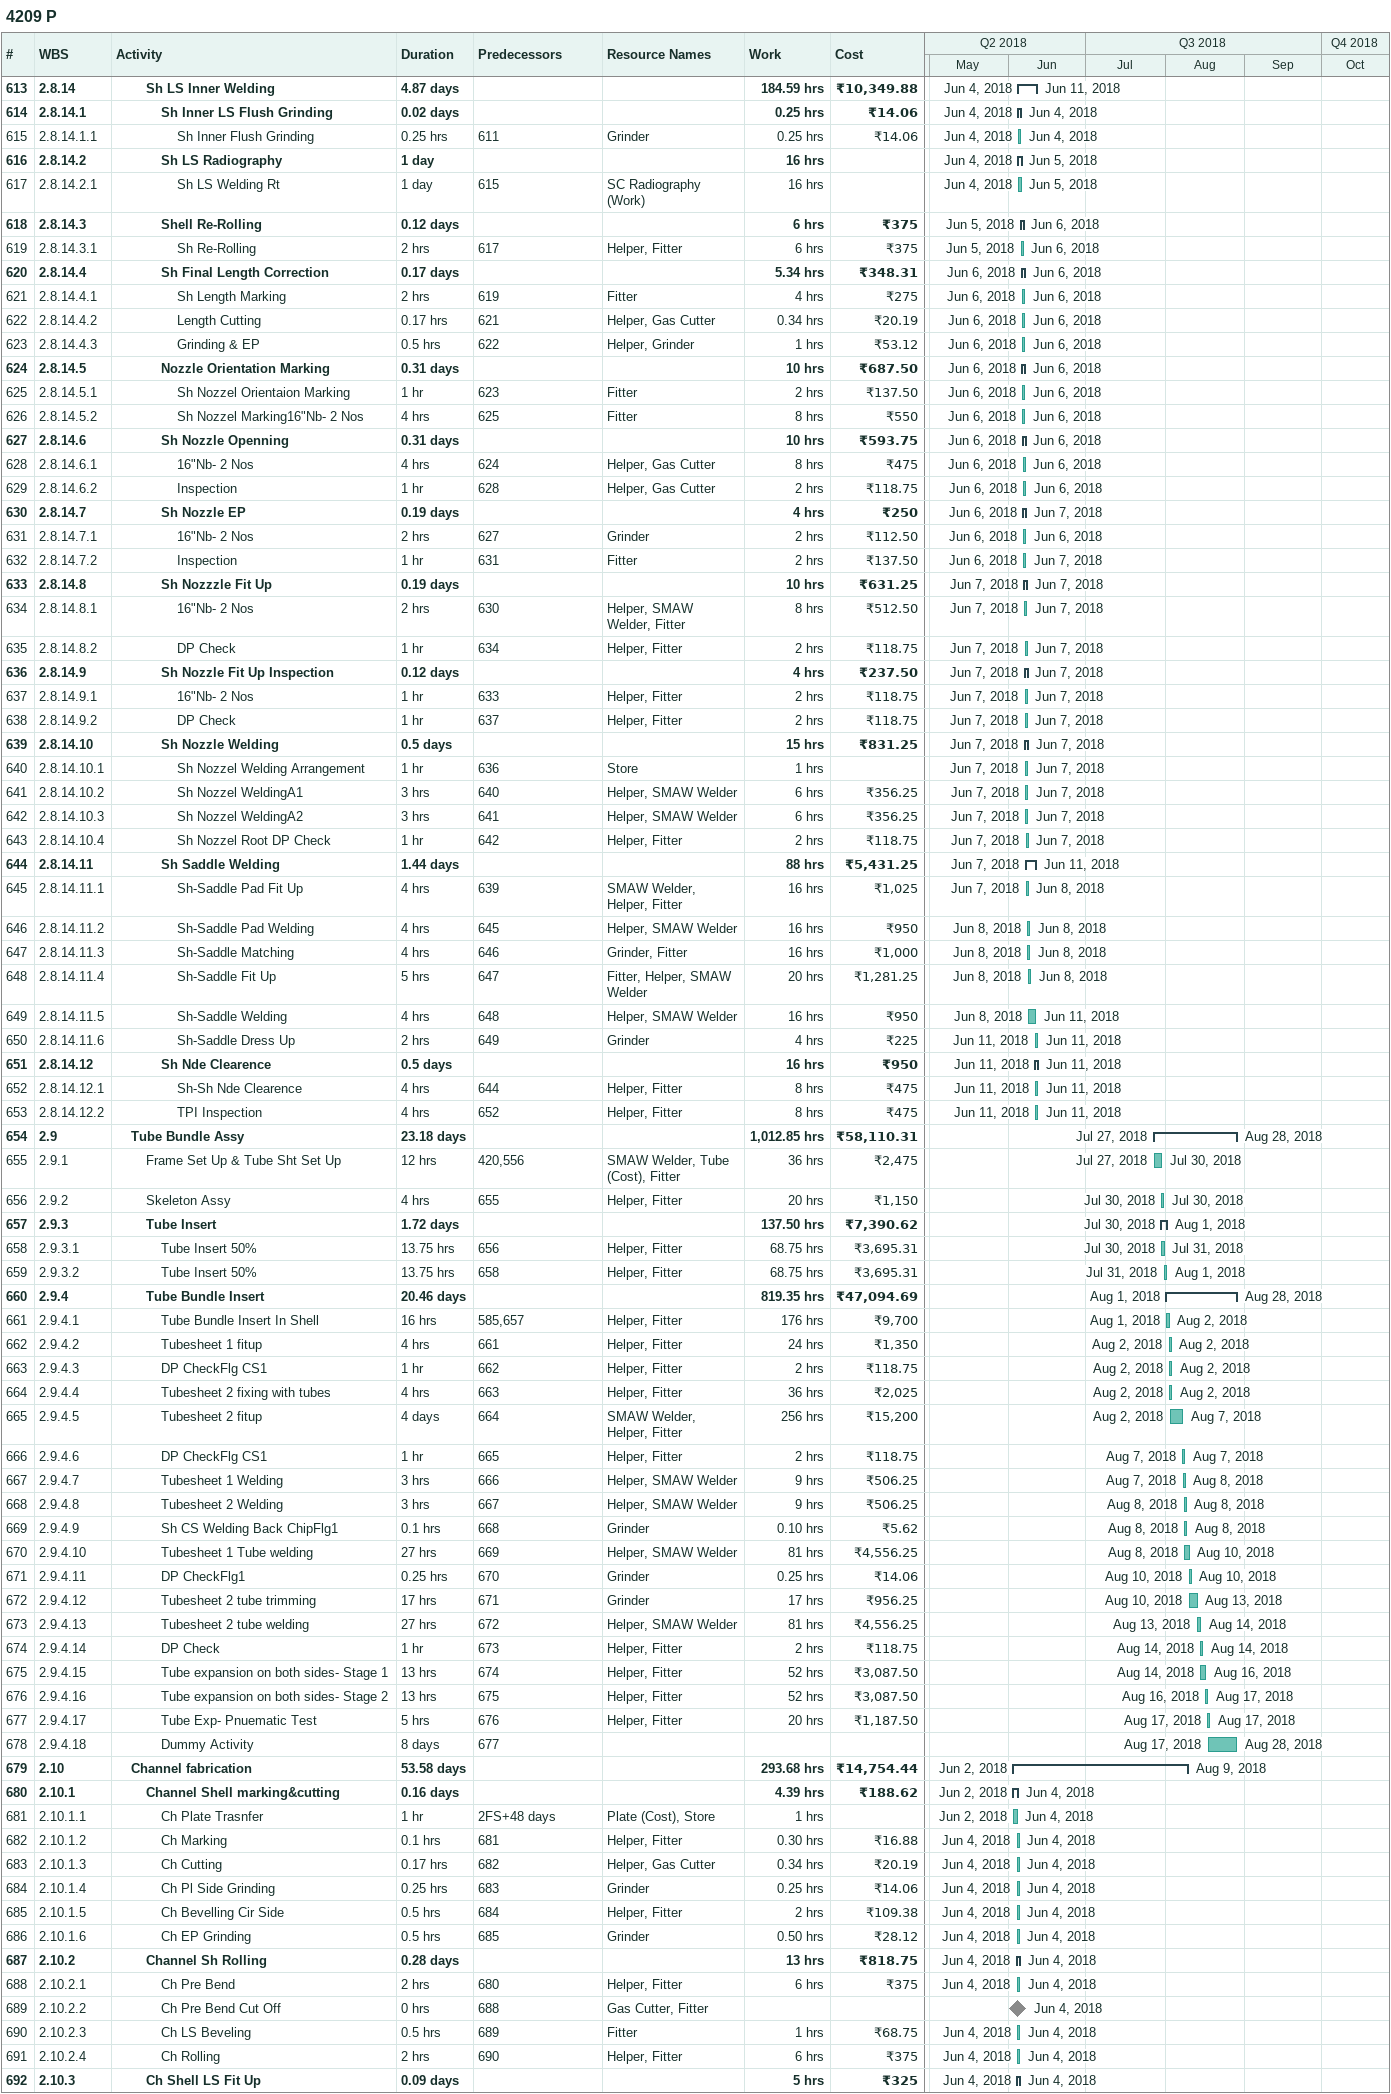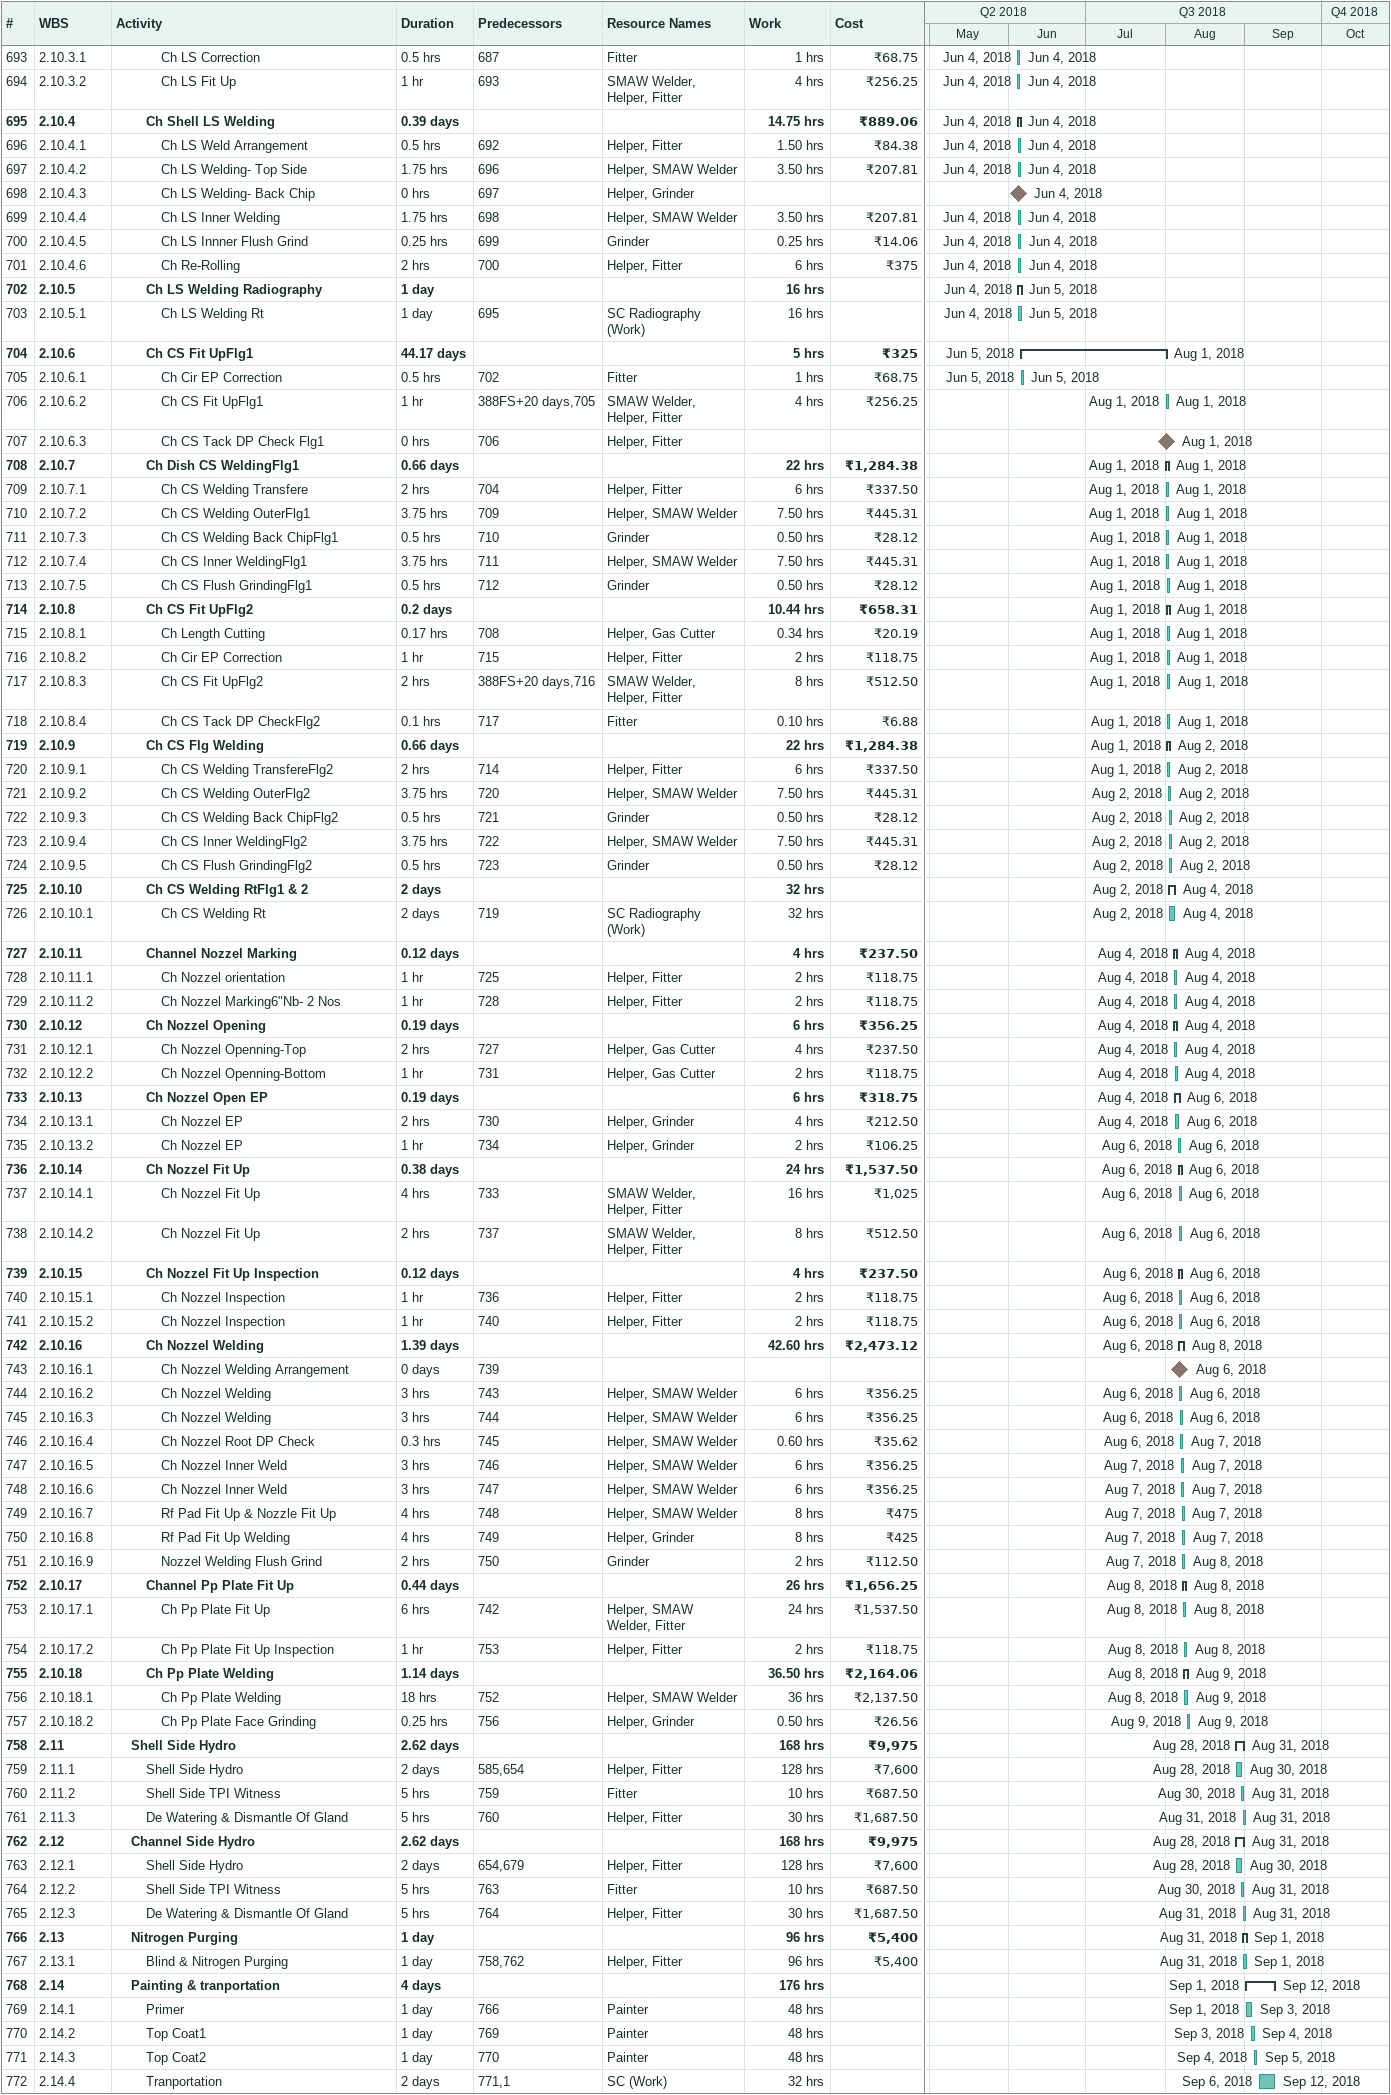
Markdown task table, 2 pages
4209 P

| ID | WBS | Task | Duration | Start | Finish | Predecessors | Resources | Work (h) | Cost (₹) |
|---|---|---|---|---|---|---|---|---|---|
| 613 | 2.8.14 | **Sh LS Inner Welding** | 4.87d | 2018-06-04 | 2018-06-11 |  |  | 184.59 | 10349.88 |
| 614 | 2.8.14.1 | **Sh Inner LS Flush Grinding** | 0.02d | 2018-06-04 | 2018-06-04 |  |  | 0.25 | 14.06 |
| 615 | 2.8.14.1.1 | Sh Inner Flush Grinding | 0.25h | 2018-06-04 | 2018-06-04 | 611 | Grinder | 0.25 | 14.06 |
| 616 | 2.8.14.2 | **Sh LS Radiography** | 1d | 2018-06-04 | 2018-06-05 |  |  | 16 |  |
| 617 | 2.8.14.2.1 | Sh LS Welding Rt | 1d | 2018-06-04 | 2018-06-05 | 615 | SC Radiography (Work) | 16 |  |
| 618 | 2.8.14.3 | **Shell Re-Rolling** | 0.12d | 2018-06-05 | 2018-06-06 |  |  | 6 | 375 |
| 619 | 2.8.14.3.1 | Sh Re-Rolling | 2h | 2018-06-05 | 2018-06-06 | 617 | Helper, Fitter | 6 | 375 |
| 620 | 2.8.14.4 | **Sh Final Length Correction** | 0.17d | 2018-06-06 | 2018-06-06 |  |  | 5.34 | 348.31 |
| 621 | 2.8.14.4.1 | Sh Length Marking | 2h | 2018-06-06 | 2018-06-06 | 619 | Fitter | 4 | 275 |
| 622 | 2.8.14.4.2 | Length Cutting | 0.17h | 2018-06-06 | 2018-06-06 | 621 | Helper, Gas Cutter | 0.34 | 20.19 |
| 623 | 2.8.14.4.3 | Grinding & EP | 0.5h | 2018-06-06 | 2018-06-06 | 622 | Helper, Grinder | 1 | 53.12 |
| 624 | 2.8.14.5 | **Nozzle Orientation Marking** | 0.31d | 2018-06-06 | 2018-06-06 |  |  | 10 | 687.50 |
| 625 | 2.8.14.5.1 | Sh Nozzel Orientaion Marking | 1h | 2018-06-06 | 2018-06-06 | 623 | Fitter | 2 | 137.50 |
| 626 | 2.8.14.5.2 | Sh Nozzel Marking16"Nb- 2 Nos | 4h | 2018-06-06 | 2018-06-06 | 625 | Fitter | 8 | 550 |
| 627 | 2.8.14.6 | **Sh Nozzle Openning** | 0.31d | 2018-06-06 | 2018-06-06 |  |  | 10 | 593.75 |
| 628 | 2.8.14.6.1 | 16"Nb- 2 Nos | 4h | 2018-06-06 | 2018-06-06 | 624 | Helper, Gas Cutter | 8 | 475 |
| 629 | 2.8.14.6.2 | Inspection | 1h | 2018-06-06 | 2018-06-06 | 628 | Helper, Gas Cutter | 2 | 118.75 |
| 630 | 2.8.14.7 | **Sh Nozzle EP** | 0.19d | 2018-06-06 | 2018-06-07 |  |  | 4 | 250 |
| 631 | 2.8.14.7.1 | 16"Nb- 2 Nos | 2h | 2018-06-06 | 2018-06-06 | 627 | Grinder | 2 | 112.50 |
| 632 | 2.8.14.7.2 | Inspection | 1h | 2018-06-06 | 2018-06-07 | 631 | Fitter | 2 | 137.50 |
| 633 | 2.8.14.8 | **Sh Nozzzle Fit Up** | 0.19d | 2018-06-07 | 2018-06-07 |  |  | 10 | 631.25 |
| 634 | 2.8.14.8.1 | 16"Nb- 2 Nos | 2h | 2018-06-07 | 2018-06-07 | 630 | Helper, SMAW Welder, Fitter | 8 | 512.50 |
| 635 | 2.8.14.8.2 | DP Check | 1h | 2018-06-07 | 2018-06-07 | 634 | Helper, Fitter | 2 | 118.75 |
| 636 | 2.8.14.9 | **Sh Nozzle Fit Up Inspection** | 0.12d | 2018-06-07 | 2018-06-07 |  |  | 4 | 237.50 |
| 637 | 2.8.14.9.1 | 16"Nb- 2 Nos | 1h | 2018-06-07 | 2018-06-07 | 633 | Helper, Fitter | 2 | 118.75 |
| 638 | 2.8.14.9.2 | DP Check | 1h | 2018-06-07 | 2018-06-07 | 637 | Helper, Fitter | 2 | 118.75 |
| 639 | 2.8.14.10 | **Sh Nozzle Welding** | 0.5d | 2018-06-07 | 2018-06-07 |  |  | 15 | 831.25 |
| 640 | 2.8.14.10.1 | Sh Nozzel Welding Arrangement | 1h | 2018-06-07 | 2018-06-07 | 636 | Store | 1 |  |
| 641 | 2.8.14.10.2 | Sh Nozzel WeldingA1 | 3h | 2018-06-07 | 2018-06-07 | 640 | Helper, SMAW Welder | 6 | 356.25 |
| 642 | 2.8.14.10.3 | Sh Nozzel WeldingA2 | 3h | 2018-06-07 | 2018-06-07 | 641 | Helper, SMAW Welder | 6 | 356.25 |
| 643 | 2.8.14.10.4 | Sh Nozzel Root DP Check | 1h | 2018-06-07 | 2018-06-07 | 642 | Helper, Fitter | 2 | 118.75 |
| 644 | 2.8.14.11 | **Sh Saddle Welding** | 1.44d | 2018-06-07 | 2018-06-11 |  |  | 88 | 5431.25 |
| 645 | 2.8.14.11.1 | Sh-Saddle Pad Fit Up | 4h | 2018-06-07 | 2018-06-08 | 639 | SMAW Welder, Helper, Fitter | 16 | 1025 |
| 646 | 2.8.14.11.2 | Sh-Saddle Pad Welding | 4h | 2018-06-08 | 2018-06-08 | 645 | Helper, SMAW Welder | 16 | 950 |
| 647 | 2.8.14.11.3 | Sh-Saddle Matching | 4h | 2018-06-08 | 2018-06-08 | 646 | Grinder, Fitter | 16 | 1000 |
| 648 | 2.8.14.11.4 | Sh-Saddle Fit Up | 5h | 2018-06-08 | 2018-06-08 | 647 | Fitter, Helper, SMAW Welder | 20 | 1281.25 |
| 649 | 2.8.14.11.5 | Sh-Saddle Welding | 4h | 2018-06-08 | 2018-06-11 | 648 | Helper, SMAW Welder | 16 | 950 |
| 650 | 2.8.14.11.6 | Sh-Saddle Dress Up | 2h | 2018-06-11 | 2018-06-11 | 649 | Grinder | 4 | 225 |
| 651 | 2.8.14.12 | **Sh Nde Clearence** | 0.5d | 2018-06-11 | 2018-06-11 |  |  | 16 | 950 |
| 652 | 2.8.14.12.1 | Sh-Sh Nde Clearence | 4h | 2018-06-11 | 2018-06-11 | 644 | Helper, Fitter | 8 | 475 |
| 653 | 2.8.14.12.2 | TPI Inspection | 4h | 2018-06-11 | 2018-06-11 | 652 | Helper, Fitter | 8 | 475 |
| 654 | 2.9 | **Tube Bundle Assy** | 23.18d | 2018-07-27 | 2018-08-28 |  |  | 1012.85 | 58110.31 |
| 655 | 2.9.1 | Frame Set Up & Tube Sht Set Up | 12h | 2018-07-27 | 2018-07-30 | 420, 556 | SMAW Welder, Tube (Cost), Fitter | 36 | 2475 |
| 656 | 2.9.2 | Skeleton Assy | 4h | 2018-07-30 | 2018-07-30 | 655 | Helper, Fitter | 20 | 1150 |
| 657 | 2.9.3 | **Tube Insert** | 1.72d | 2018-07-30 | 2018-08-01 |  |  | 137.50 | 7390.62 |
| 658 | 2.9.3.1 | Tube Insert 50% | 13.75h | 2018-07-30 | 2018-07-31 | 656 | Helper, Fitter | 68.75 | 3695.31 |
| 659 | 2.9.3.2 | Tube Insert 50% | 13.75h | 2018-07-31 | 2018-08-01 | 658 | Helper, Fitter | 68.75 | 3695.31 |
| 660 | 2.9.4 | **Tube Bundle Insert** | 20.46d | 2018-08-01 | 2018-08-28 |  |  | 819.35 | 47094.69 |
| 661 | 2.9.4.1 | Tube Bundle Insert In Shell | 16h | 2018-08-01 | 2018-08-02 | 585, 657 | Helper, Fitter | 176 | 9700 |
| 662 | 2.9.4.2 | Tubesheet 1 fitup | 4h | 2018-08-02 | 2018-08-02 | 661 | Helper, Fitter | 24 | 1350 |
| 663 | 2.9.4.3 | DP CheckFlg CS1 | 1h | 2018-08-02 | 2018-08-02 | 662 | Helper, Fitter | 2 | 118.75 |
| 664 | 2.9.4.4 | Tubesheet 2 fixing with tubes | 4h | 2018-08-02 | 2018-08-02 | 663 | Helper, Fitter | 36 | 2025 |
| 665 | 2.9.4.5 | Tubesheet 2 fitup | 4d | 2018-08-02 | 2018-08-07 | 664 | SMAW Welder, Helper, Fitter | 256 | 15200 |
| 666 | 2.9.4.6 | DP CheckFlg CS1 | 1h | 2018-08-07 | 2018-08-07 | 665 | Helper, Fitter | 2 | 118.75 |
| 667 | 2.9.4.7 | Tubesheet 1 Welding | 3h | 2018-08-07 | 2018-08-08 | 666 | Helper, SMAW Welder | 9 | 506.25 |
| 668 | 2.9.4.8 | Tubesheet 2 Welding | 3h | 2018-08-08 | 2018-08-08 | 667 | Helper, SMAW Welder | 9 | 506.25 |
| 669 | 2.9.4.9 | Sh CS Welding Back ChipFlg1 | 0.1h | 2018-08-08 | 2018-08-08 | 668 | Grinder | 0.10 | 5.62 |
| 670 | 2.9.4.10 | Tubesheet 1 Tube welding | 27h | 2018-08-08 | 2018-08-10 | 669 | Helper, SMAW Welder | 81 | 4556.25 |
| 671 | 2.9.4.11 | DP CheckFlg1 | 0.25h | 2018-08-10 | 2018-08-10 | 670 | Grinder | 0.25 | 14.06 |
| 672 | 2.9.4.12 | Tubesheet 2 tube trimming | 17h | 2018-08-10 | 2018-08-13 | 671 | Grinder | 17 | 956.25 |
| 673 | 2.9.4.13 | Tubesheet 2 tube welding | 27h | 2018-08-13 | 2018-08-14 | 672 | Helper, SMAW Welder | 81 | 4556.25 |
| 674 | 2.9.4.14 | DP Check | 1h | 2018-08-14 | 2018-08-14 | 673 | Helper, Fitter | 2 | 118.75 |
| 675 | 2.9.4.15 | Tube expansion on both sides- Stage 1 | 13h | 2018-08-14 | 2018-08-16 | 674 | Helper, Fitter | 52 | 3087.50 |
| 676 | 2.9.4.16 | Tube expansion on both sides- Stage 2 | 13h | 2018-08-16 | 2018-08-17 | 675 | Helper, Fitter | 52 | 3087.50 |
| 677 | 2.9.4.17 | Tube Exp- Pnuematic Test | 5h | 2018-08-17 | 2018-08-17 | 676 | Helper, Fitter | 20 | 1187.50 |
| 678 | 2.9.4.18 | Dummy Activity | 8d | 2018-08-17 | 2018-08-28 | 677 |  |  |  |
| 679 | 2.10 | **Channel fabrication** | 53.58d | 2018-06-02 | 2018-08-09 |  |  | 293.68 | 14754.44 |
| 680 | 2.10.1 | **Channel Shell marking&cutting** | 0.16d | 2018-06-02 | 2018-06-04 |  |  | 4.39 | 188.62 |
| 681 | 2.10.1.1 | Ch Plate Trasnfer | 1h | 2018-06-02 | 2018-06-04 | 2FS+48d | Plate (Cost), Store | 1 |  |
| 682 | 2.10.1.2 | Ch Marking | 0.1h | 2018-06-04 | 2018-06-04 | 681 | Helper, Fitter | 0.30 | 16.88 |
| 683 | 2.10.1.3 | Ch Cutting | 0.17h | 2018-06-04 | 2018-06-04 | 682 | Helper, Gas Cutter | 0.34 | 20.19 |
| 684 | 2.10.1.4 | Ch Pl Side Grinding | 0.25h | 2018-06-04 | 2018-06-04 | 683 | Grinder | 0.25 | 14.06 |
| 685 | 2.10.1.5 | Ch Bevelling Cir Side | 0.5h | 2018-06-04 | 2018-06-04 | 684 | Helper, Fitter | 2 | 109.38 |
| 686 | 2.10.1.6 | Ch EP Grinding | 0.5h | 2018-06-04 | 2018-06-04 | 685 | Grinder | 0.50 | 28.12 |
| 687 | 2.10.2 | **Channel Sh Rolling** | 0.28d | 2018-06-04 | 2018-06-04 |  |  | 13 | 818.75 |
| 688 | 2.10.2.1 | Ch Pre Bend | 2h | 2018-06-04 | 2018-06-04 | 680 | Helper, Fitter | 6 | 375 |
| 689 | 2.10.2.2 | Ch Pre Bend Cut Off | 0h | 2018-06-04 | 2018-06-04 | 688 | Gas Cutter, Fitter |  |  |
| 690 | 2.10.2.3 | Ch LS Beveling | 0.5h | 2018-06-04 | 2018-06-04 | 689 | Fitter | 1 | 68.75 |
| 691 | 2.10.2.4 | Ch Rolling | 2h | 2018-06-04 | 2018-06-04 | 690 | Helper, Fitter | 6 | 375 |
| 692 | 2.10.3 | **Ch Shell LS Fit Up** | 0.09d | 2018-06-04 | 2018-06-04 |  |  | 5 | 325 |
| 693 | 2.10.3.1 | Ch LS Correction | 0.5h | 2018-06-04 | 2018-06-04 | 687 | Fitter | 1 | 68.75 |
| 694 | 2.10.3.2 | Ch LS Fit Up | 1h | 2018-06-04 | 2018-06-04 | 693 | SMAW Welder, Helper, Fitter | 4 | 256.25 |
| 695 | 2.10.4 | **Ch Shell LS Welding** | 0.39d | 2018-06-04 | 2018-06-04 |  |  | 14.75 | 889.06 |
| 696 | 2.10.4.1 | Ch LS Weld Arrangement | 0.5h | 2018-06-04 | 2018-06-04 | 692 | Helper, Fitter | 1.50 | 84.38 |
| 697 | 2.10.4.2 | Ch LS Welding- Top Side | 1.75h | 2018-06-04 | 2018-06-04 | 696 | Helper, SMAW Welder | 3.50 | 207.81 |
| 698 | 2.10.4.3 | Ch LS Welding- Back Chip | 0h | 2018-06-04 | 2018-06-04 | 697 | Helper, Grinder |  |  |
| 699 | 2.10.4.4 | Ch LS Inner Welding | 1.75h | 2018-06-04 | 2018-06-04 | 698 | Helper, SMAW Welder | 3.50 | 207.81 |
| 700 | 2.10.4.5 | Ch LS Innner Flush Grind | 0.25h | 2018-06-04 | 2018-06-04 | 699 | Grinder | 0.25 | 14.06 |
| 701 | 2.10.4.6 | Ch Re-Rolling | 2h | 2018-06-04 | 2018-06-04 | 700 | Helper, Fitter | 6 | 375 |
| 702 | 2.10.5 | **Ch LS Welding Radiography** | 1d | 2018-06-04 | 2018-06-05 |  |  | 16 |  |
| 703 | 2.10.5.1 | Ch LS Welding Rt | 1d | 2018-06-04 | 2018-06-05 | 695 | SC Radiography (Work) | 16 |  |
| 704 | 2.10.6 | **Ch CS Fit UpFlg1** | 44.17d | 2018-06-05 | 2018-08-01 |  |  | 5 | 325 |
| 705 | 2.10.6.1 | Ch Cir EP Correction | 0.5h | 2018-06-05 | 2018-06-05 | 702 | Fitter | 1 | 68.75 |
| 706 | 2.10.6.2 | Ch CS Fit UpFlg1 | 1h | 2018-08-01 | 2018-08-01 | 388FS+20d, 705 | SMAW Welder, Helper, Fitter | 4 | 256.25 |
| 707 | 2.10.6.3 | Ch CS Tack DP Check Flg1 | 0h | 2018-08-01 | 2018-08-01 | 706 | Helper, Fitter |  |  |
| 708 | 2.10.7 | **Ch Dish CS WeldingFlg1** | 0.66d | 2018-08-01 | 2018-08-01 |  |  | 22 | 1284.38 |
| 709 | 2.10.7.1 | Ch CS Welding Transfere | 2h | 2018-08-01 | 2018-08-01 | 704 | Helper, Fitter | 6 | 337.50 |
| 710 | 2.10.7.2 | Ch CS Welding OuterFlg1 | 3.75h | 2018-08-01 | 2018-08-01 | 709 | Helper, SMAW Welder | 7.50 | 445.31 |
| 711 | 2.10.7.3 | Ch CS Welding Back ChipFlg1 | 0.5h | 2018-08-01 | 2018-08-01 | 710 | Grinder | 0.50 | 28.12 |
| 712 | 2.10.7.4 | Ch CS Inner WeldingFlg1 | 3.75h | 2018-08-01 | 2018-08-01 | 711 | Helper, SMAW Welder | 7.50 | 445.31 |
| 713 | 2.10.7.5 | Ch CS Flush GrindingFlg1 | 0.5h | 2018-08-01 | 2018-08-01 | 712 | Grinder | 0.50 | 28.12 |
| 714 | 2.10.8 | **Ch CS Fit UpFlg2** | 0.2d | 2018-08-01 | 2018-08-01 |  |  | 10.44 | 658.31 |
| 715 | 2.10.8.1 | Ch Length Cutting | 0.17h | 2018-08-01 | 2018-08-01 | 708 | Helper, Gas Cutter | 0.34 | 20.19 |
| 716 | 2.10.8.2 | Ch Cir EP Correction | 1h | 2018-08-01 | 2018-08-01 | 715 | Helper, Fitter | 2 | 118.75 |
| 717 | 2.10.8.3 | Ch CS Fit UpFlg2 | 2h | 2018-08-01 | 2018-08-01 | 388FS+20d, 716 | SMAW Welder, Helper, Fitter | 8 | 512.50 |
| 718 | 2.10.8.4 | Ch CS Tack DP CheckFlg2 | 0.1h | 2018-08-01 | 2018-08-01 | 717 | Fitter | 0.10 | 6.88 |
| 719 | 2.10.9 | **Ch CS Flg Welding** | 0.66d | 2018-08-01 | 2018-08-02 |  |  | 22 | 1284.38 |
| 720 | 2.10.9.1 | Ch CS Welding TransfereFlg2 | 2h | 2018-08-01 | 2018-08-02 | 714 | Helper, Fitter | 6 | 337.50 |
| 721 | 2.10.9.2 | Ch CS Welding OuterFlg2 | 3.75h | 2018-08-02 | 2018-08-02 | 720 | Helper, SMAW Welder | 7.50 | 445.31 |
| 722 | 2.10.9.3 | Ch CS Welding Back ChipFlg2 | 0.5h | 2018-08-02 | 2018-08-02 | 721 | Grinder | 0.50 | 28.12 |
| 723 | 2.10.9.4 | Ch CS Inner WeldingFlg2 | 3.75h | 2018-08-02 | 2018-08-02 | 722 | Helper, SMAW Welder | 7.50 | 445.31 |
| 724 | 2.10.9.5 | Ch CS Flush GrindingFlg2 | 0.5h | 2018-08-02 | 2018-08-02 | 723 | Grinder | 0.50 | 28.12 |
| 725 | 2.10.10 | **Ch CS Welding RtFlg1 & 2** | 2d | 2018-08-02 | 2018-08-04 |  |  | 32 |  |
| 726 | 2.10.10.1 | Ch CS Welding Rt | 2d | 2018-08-02 | 2018-08-04 | 719 | SC Radiography (Work) | 32 |  |
| 727 | 2.10.11 | **Channel Nozzel Marking** | 0.12d | 2018-08-04 | 2018-08-04 |  |  | 4 | 237.50 |
| 728 | 2.10.11.1 | Ch Nozzel orientation | 1h | 2018-08-04 | 2018-08-04 | 725 | Helper, Fitter | 2 | 118.75 |
| 729 | 2.10.11.2 | Ch Nozzel Marking6"Nb- 2 Nos | 1h | 2018-08-04 | 2018-08-04 | 728 | Helper, Fitter | 2 | 118.75 |
| 730 | 2.10.12 | **Ch Nozzel Opening** | 0.19d | 2018-08-04 | 2018-08-04 |  |  | 6 | 356.25 |
| 731 | 2.10.12.1 | Ch Nozzel Openning-Top | 2h | 2018-08-04 | 2018-08-04 | 727 | Helper, Gas Cutter | 4 | 237.50 |
| 732 | 2.10.12.2 | Ch Nozzel Openning-Bottom | 1h | 2018-08-04 | 2018-08-04 | 731 | Helper, Gas Cutter | 2 | 118.75 |
| 733 | 2.10.13 | **Ch Nozzel Open EP** | 0.19d | 2018-08-04 | 2018-08-06 |  |  | 6 | 318.75 |
| 734 | 2.10.13.1 | Ch Nozzel EP | 2h | 2018-08-04 | 2018-08-06 | 730 | Helper, Grinder | 4 | 212.50 |
| 735 | 2.10.13.2 | Ch Nozzel EP | 1h | 2018-08-06 | 2018-08-06 | 734 | Helper, Grinder | 2 | 106.25 |
| 736 | 2.10.14 | **Ch Nozzel Fit Up** | 0.38d | 2018-08-06 | 2018-08-06 |  |  | 24 | 1537.50 |
| 737 | 2.10.14.1 | Ch Nozzel Fit Up | 4h | 2018-08-06 | 2018-08-06 | 733 | SMAW Welder, Helper, Fitter | 16 | 1025 |
| 738 | 2.10.14.2 | Ch Nozzel Fit Up | 2h | 2018-08-06 | 2018-08-06 | 737 | SMAW Welder, Helper, Fitter | 8 | 512.50 |
| 739 | 2.10.15 | **Ch Nozzel Fit Up Inspection** | 0.12d | 2018-08-06 | 2018-08-06 |  |  | 4 | 237.50 |
| 740 | 2.10.15.1 | Ch Nozzel Inspection | 1h | 2018-08-06 | 2018-08-06 | 736 | Helper, Fitter | 2 | 118.75 |
| 741 | 2.10.15.2 | Ch Nozzel Inspection | 1h | 2018-08-06 | 2018-08-06 | 740 | Helper, Fitter | 2 | 118.75 |
| 742 | 2.10.16 | **Ch Nozzel Welding** | 1.39d | 2018-08-06 | 2018-08-08 |  |  | 42.60 | 2473.12 |
| 743 | 2.10.16.1 | Ch Nozzel Welding Arrangement | 0d | 2018-08-06 | 2018-08-06 | 739 |  |  |  |
| 744 | 2.10.16.2 | Ch Nozzel Welding | 3h | 2018-08-06 | 2018-08-06 | 743 | Helper, SMAW Welder | 6 | 356.25 |
| 745 | 2.10.16.3 | Ch Nozzel Welding | 3h | 2018-08-06 | 2018-08-06 | 744 | Helper, SMAW Welder | 6 | 356.25 |
| 746 | 2.10.16.4 | Ch Nozzel Root DP Check | 0.3h | 2018-08-06 | 2018-08-07 | 745 | Helper, SMAW Welder | 0.60 | 35.62 |
| 747 | 2.10.16.5 | Ch Nozzel Inner Weld | 3h | 2018-08-07 | 2018-08-07 | 746 | Helper, SMAW Welder | 6 | 356.25 |
| 748 | 2.10.16.6 | Ch Nozzel Inner Weld | 3h | 2018-08-07 | 2018-08-07 | 747 | Helper, SMAW Welder | 6 | 356.25 |
| 749 | 2.10.16.7 | Rf Pad Fit Up & Nozzle Fit Up | 4h | 2018-08-07 | 2018-08-07 | 748 | Helper, SMAW Welder | 8 | 475 |
| 750 | 2.10.16.8 | Rf Pad Fit Up Welding | 4h | 2018-08-07 | 2018-08-07 | 749 | Helper, Grinder | 8 | 425 |
| 751 | 2.10.16.9 | Nozzel Welding Flush Grind | 2h | 2018-08-07 | 2018-08-08 | 750 | Grinder | 2 | 112.50 |
| 752 | 2.10.17 | **Channel Pp Plate Fit Up** | 0.44d | 2018-08-08 | 2018-08-08 |  |  | 26 | 1656.25 |
| 753 | 2.10.17.1 | Ch Pp Plate Fit Up | 6h | 2018-08-08 | 2018-08-08 | 742 | Helper, SMAW Welder, Fitter | 24 | 1537.50 |
| 754 | 2.10.17.2 | Ch Pp Plate Fit Up Inspection | 1h | 2018-08-08 | 2018-08-08 | 753 | Helper, Fitter | 2 | 118.75 |
| 755 | 2.10.18 | **Ch Pp Plate Welding** | 1.14d | 2018-08-08 | 2018-08-09 |  |  | 36.50 | 2164.06 |
| 756 | 2.10.18.1 | Ch Pp Plate Welding | 18h | 2018-08-08 | 2018-08-09 | 752 | Helper, SMAW Welder | 36 | 2137.50 |
| 757 | 2.10.18.2 | Ch Pp Plate Face Grinding | 0.25h | 2018-08-09 | 2018-08-09 | 756 | Helper, Grinder | 0.50 | 26.56 |
| 758 | 2.11 | **Shell Side Hydro** | 2.62d | 2018-08-28 | 2018-08-31 |  |  | 168 | 9975 |
| 759 | 2.11.1 | Shell Side Hydro | 2d | 2018-08-28 | 2018-08-30 | 585, 654 | Helper, Fitter | 128 | 7600 |
| 760 | 2.11.2 | Shell Side TPI Witness | 5h | 2018-08-30 | 2018-08-31 | 759 | Fitter | 10 | 687.50 |
| 761 | 2.11.3 | De Watering & Dismantle Of Gland | 5h | 2018-08-31 | 2018-08-31 | 760 | Helper, Fitter | 30 | 1687.50 |
| 762 | 2.12 | **Channel Side Hydro** | 2.62d | 2018-08-28 | 2018-08-31 |  |  | 168 | 9975 |
| 763 | 2.12.1 | Shell Side Hydro | 2d | 2018-08-28 | 2018-08-30 | 654, 679 | Helper, Fitter | 128 | 7600 |
| 764 | 2.12.2 | Shell Side TPI Witness | 5h | 2018-08-30 | 2018-08-31 | 763 | Fitter | 10 | 687.50 |
| 765 | 2.12.3 | De Watering & Dismantle Of Gland | 5h | 2018-08-31 | 2018-08-31 | 764 | Helper, Fitter | 30 | 1687.50 |
| 766 | 2.13 | **Nitrogen Purging** | 1d | 2018-08-31 | 2018-09-01 |  |  | 96 | 5400 |
| 767 | 2.13.1 | Blind & Nitrogen Purging | 1d | 2018-08-31 | 2018-09-01 | 758, 762 | Helper, Fitter | 96 | 5400 |
| 768 | 2.14 | **Painting & tranportation** | 4d | 2018-09-01 | 2018-09-12 |  |  | 176 |  |
| 769 | 2.14.1 | Primer | 1d | 2018-09-01 | 2018-09-03 | 766 | Painter | 48 |  |
| 770 | 2.14.2 | Top Coat1 | 1d | 2018-09-03 | 2018-09-04 | 769 | Painter | 48 |  |
| 771 | 2.14.3 | Top Coat2 | 1d | 2018-09-04 | 2018-09-05 | 770 | Painter | 48 |  |
| 772 | 2.14.4 | Tranportation | 2d | 2018-09-06 | 2018-09-12 | 771, 1 | SC (Work) | 32 |  |
